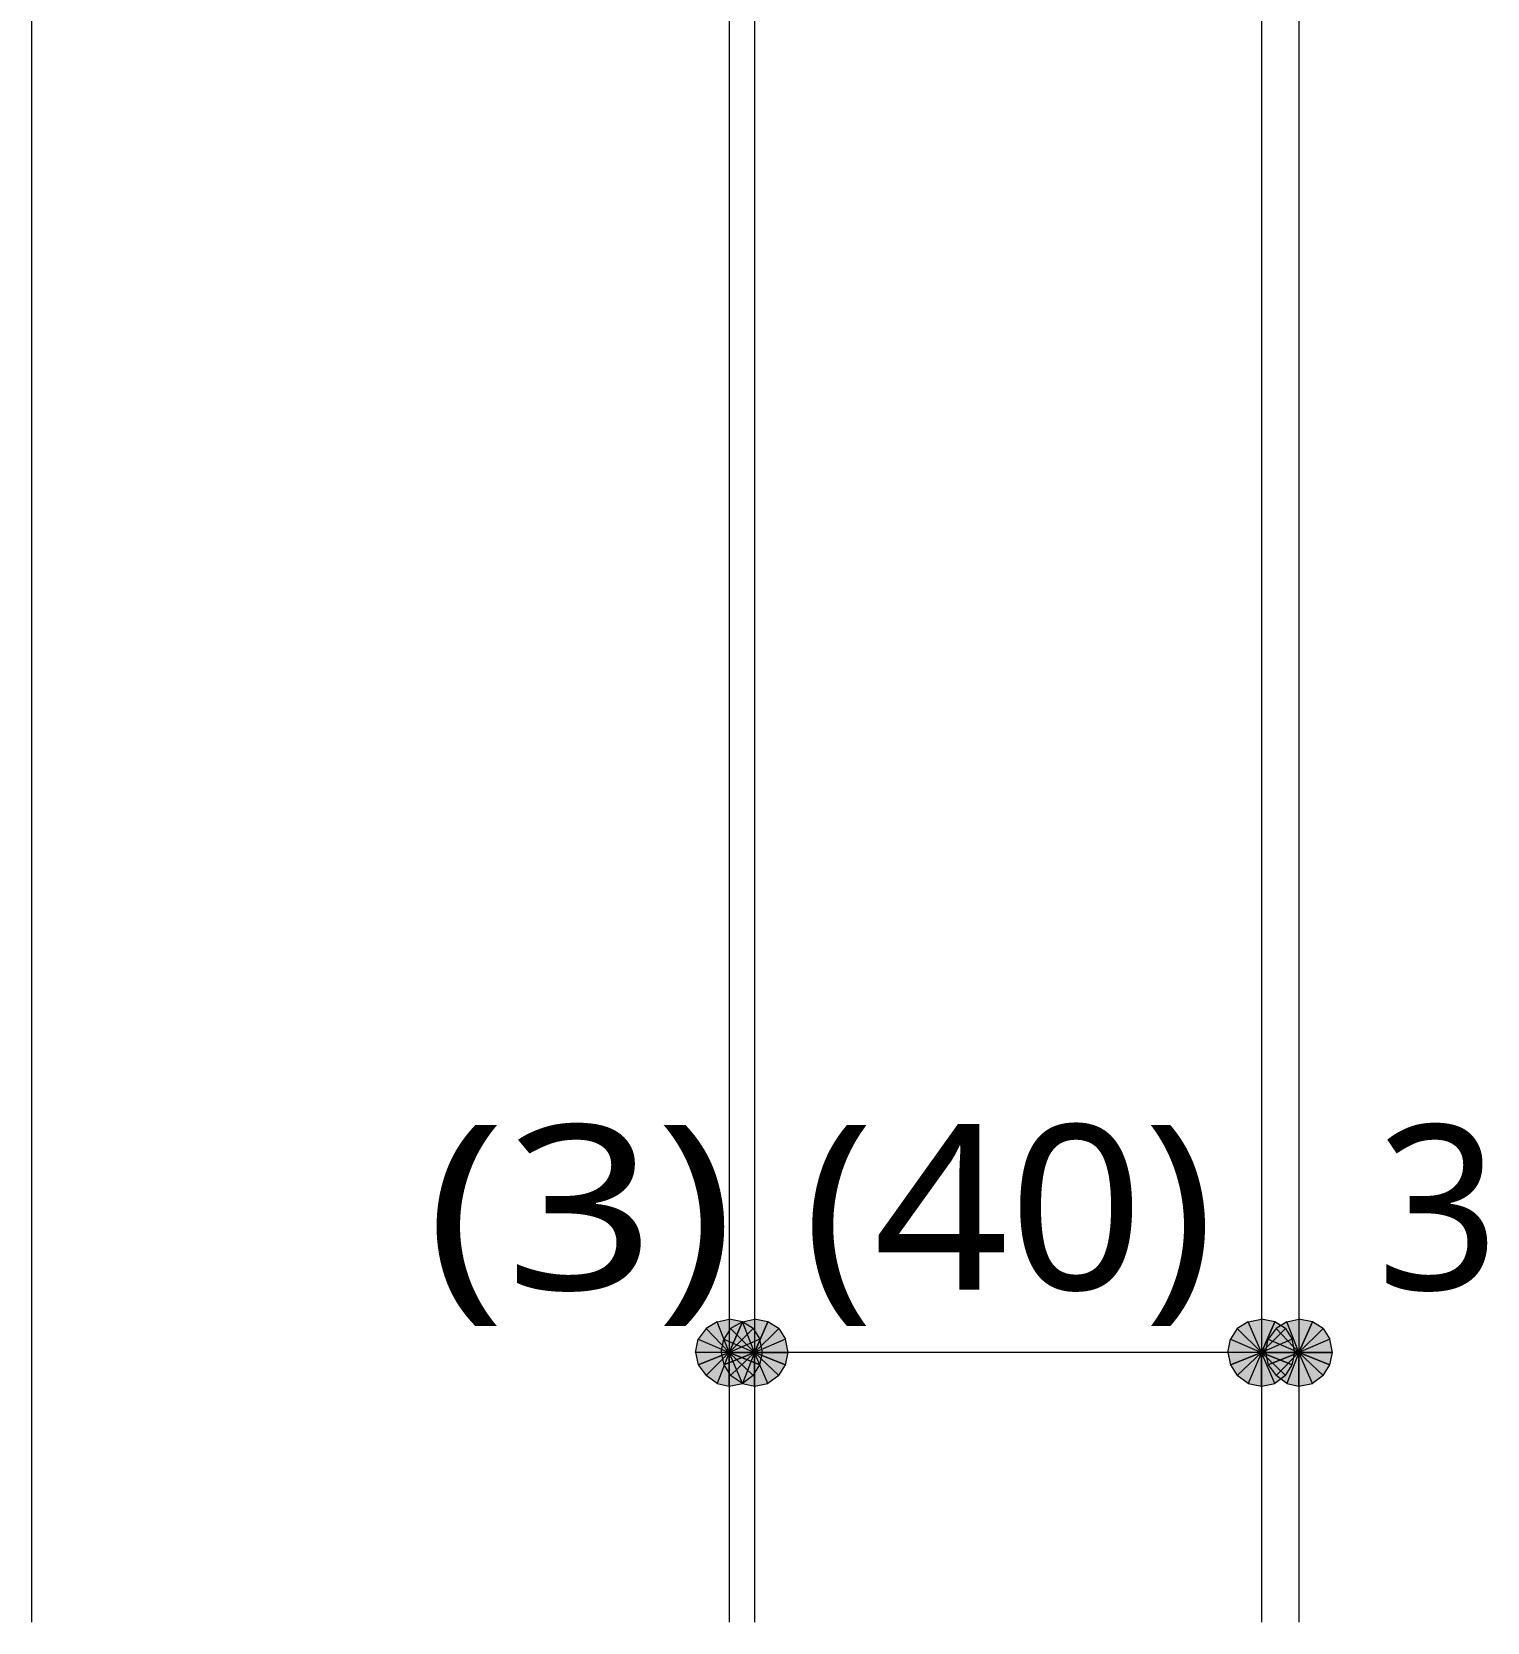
# Model space of a CAD drawing. Header units: millimetres. Extents: x 0 to 420, y 0 to 297.
# Drawn here: x 135.57 to 158.55, y 100.65 to 125.75 of the extents above; entities that cross this region are included whole.
import ezdxf
from ezdxf.enums import TextEntityAlignment as Align

# ---------------------------------------------------------------- set-up
doc = ezdxf.new("R2010")
doc.units = ezdxf.units.MM
doc.styles.add('kst32b', font='NotoSansJP-Variable.ttf')

msp = doc.modelspace()

# ---------------------------------------------------------------- hatches: boundary and pattern name
h = msp.add_hatch(color=7)
h.paths.add_polyline_path([(146.219, 105.283), (146.092, 105.114), (146.579, 104.902), (146.219, 105.283)])
h.paths.add_polyline_path([(146.092, 105.114), (146.579, 104.902), (146.05, 104.902), (146.092, 105.114)])
h.paths.add_polyline_path([(146.579, 104.902), (146.05, 104.902), (146.092, 104.712), (146.579, 104.902)])
h = msp.add_hatch(color=7)
h.paths.add_polyline_path([(146.791, 105.389), (146.579, 105.431), (146.579, 104.902), (146.791, 105.389)])
h.paths.add_polyline_path([(146.579, 105.431), (146.579, 104.902), (146.389, 105.389), (146.579, 105.431)])
h.paths.add_polyline_path([(146.579, 104.902), (146.389, 105.389), (146.219, 105.283), (146.579, 104.902)])
h = msp.add_hatch(color=7)
h.paths.add_polyline_path([(146.6, 105.283), (146.495, 105.114), (146.981, 104.902), (146.6, 105.283)])
h.paths.add_polyline_path([(146.495, 105.114), (146.981, 104.902), (146.452, 104.902), (146.495, 105.114)])
h.paths.add_polyline_path([(146.981, 104.902), (146.452, 104.902), (146.495, 104.712), (146.981, 104.902)])
h = msp.add_hatch(color=7)
h.paths.add_polyline_path([(147.108, 104.902), (147.066, 105.114), (146.579, 104.902), (147.108, 104.902)])
h.paths.add_polyline_path([(147.066, 105.114), (146.579, 104.902), (146.96, 105.283), (147.066, 105.114)])
h.paths.add_polyline_path([(146.579, 104.902), (146.96, 105.283), (146.791, 105.389), (146.579, 104.902)])
h = msp.add_hatch(color=7)
h.paths.add_polyline_path([(147.193, 105.389), (146.981, 105.431), (146.981, 104.902), (147.193, 105.389)])
h.paths.add_polyline_path([(146.981, 105.431), (146.981, 104.902), (146.791, 105.389), (146.981, 105.431)])
h.paths.add_polyline_path([(146.981, 104.902), (146.791, 105.389), (146.6, 105.283), (146.981, 104.902)])
h = msp.add_hatch(color=7)
h.paths.add_polyline_path([(147.511, 104.902), (147.468, 105.114), (146.981, 104.902), (147.511, 104.902)])
h.paths.add_polyline_path([(147.468, 105.114), (146.981, 104.902), (147.362, 105.283), (147.468, 105.114)])
h.paths.add_polyline_path([(146.981, 104.902), (147.362, 105.283), (147.193, 105.389), (146.981, 104.902)])
h = msp.add_hatch(color=7)
h.paths.add_polyline_path([(154.601, 105.283), (154.496, 105.114), (154.982, 104.902), (154.601, 105.283)])
h.paths.add_polyline_path([(154.496, 105.114), (154.982, 104.902), (154.453, 104.902), (154.496, 105.114)])
h.paths.add_polyline_path([(154.982, 104.902), (154.453, 104.902), (154.496, 104.712), (154.982, 104.902)])
h = msp.add_hatch(color=7)
h.paths.add_polyline_path([(155.194, 105.389), (154.982, 105.431), (154.982, 104.902), (155.194, 105.389)])
h.paths.add_polyline_path([(154.982, 105.431), (154.982, 104.902), (154.771, 105.389), (154.982, 105.431)])
h.paths.add_polyline_path([(154.982, 104.902), (154.771, 105.389), (154.601, 105.283), (154.982, 104.902)])
h = msp.add_hatch(color=7)
h.paths.add_polyline_path([(155.512, 104.902), (155.469, 105.114), (154.982, 104.902), (155.512, 104.902)])
h.paths.add_polyline_path([(155.469, 105.114), (154.982, 104.902), (155.363, 105.283), (155.469, 105.114)])
h.paths.add_polyline_path([(154.982, 104.902), (155.363, 105.283), (155.194, 105.389), (154.982, 104.902)])
h = msp.add_hatch(color=7)
h.paths.add_polyline_path([(155.215, 105.283), (155.088, 105.114), (155.575, 104.902), (155.215, 105.283)])
h.paths.add_polyline_path([(155.088, 105.114), (155.575, 104.902), (155.046, 104.902), (155.088, 105.114)])
h.paths.add_polyline_path([(155.575, 104.902), (155.046, 104.902), (155.088, 104.712), (155.575, 104.902)])
h = msp.add_hatch(color=7)
h.paths.add_polyline_path([(155.787, 105.389), (155.575, 105.431), (155.575, 104.902), (155.787, 105.389)])
h.paths.add_polyline_path([(155.575, 105.431), (155.575, 104.902), (155.385, 105.389), (155.575, 105.431)])
h.paths.add_polyline_path([(155.575, 104.902), (155.385, 105.389), (155.215, 105.283), (155.575, 104.902)])
h = msp.add_hatch(color=7)
h.paths.add_polyline_path([(156.104, 104.902), (156.062, 105.114), (155.575, 104.902), (156.104, 104.902)])
h.paths.add_polyline_path([(156.062, 105.114), (155.575, 104.902), (155.956, 105.283), (156.062, 105.114)])
h.paths.add_polyline_path([(155.575, 104.902), (155.956, 105.283), (155.787, 105.389), (155.575, 104.902)])
h = msp.add_hatch(color=7)
h.paths.add_polyline_path([(146.092, 104.712), (146.219, 104.542), (146.579, 104.902), (146.092, 104.712)])
h.paths.add_polyline_path([(146.219, 104.542), (146.579, 104.902), (146.389, 104.415), (146.219, 104.542)])
h.paths.add_polyline_path([(146.579, 104.902), (146.389, 104.415), (146.579, 104.373), (146.579, 104.902)])
h = msp.add_hatch(color=7)
h.paths.add_polyline_path([(146.495, 104.712), (146.6, 104.542), (146.981, 104.902), (146.495, 104.712)])
h.paths.add_polyline_path([(146.6, 104.542), (146.981, 104.902), (146.791, 104.415), (146.6, 104.542)])
h.paths.add_polyline_path([(146.981, 104.902), (146.791, 104.415), (146.981, 104.373), (146.981, 104.902)])
h = msp.add_hatch(color=7)
h.paths.add_polyline_path([(146.579, 104.373), (146.791, 104.415), (146.579, 104.902), (146.579, 104.373)])
h.paths.add_polyline_path([(146.791, 104.415), (146.579, 104.902), (146.96, 104.542), (146.791, 104.415)])
h.paths.add_polyline_path([(146.579, 104.902), (146.96, 104.542), (147.066, 104.712), (146.579, 104.902)])
for points in [[(147.066, 104.712), (147.108, 104.902), (146.579, 104.902), (147.066, 104.712)], [(147.468, 104.712), (147.511, 104.902), (146.981, 104.902), (147.468, 104.712)], [(155.469, 104.712), (155.512, 104.902), (154.982, 104.902), (155.469, 104.712)], [(156.062, 104.712), (156.104, 104.902), (155.575, 104.902), (156.062, 104.712)]]:
    msp.add_hatch(color=7).paths.add_polyline_path(points)
h = msp.add_hatch(color=7)
h.paths.add_polyline_path([(146.981, 104.373), (147.193, 104.415), (146.981, 104.902), (146.981, 104.373)])
h.paths.add_polyline_path([(147.193, 104.415), (146.981, 104.902), (147.362, 104.542), (147.193, 104.415)])
h.paths.add_polyline_path([(146.981, 104.902), (147.362, 104.542), (147.468, 104.712), (146.981, 104.902)])
h = msp.add_hatch(color=7)
h.paths.add_polyline_path([(154.496, 104.712), (154.601, 104.542), (154.982, 104.902), (154.496, 104.712)])
h.paths.add_polyline_path([(154.601, 104.542), (154.982, 104.902), (154.771, 104.415), (154.601, 104.542)])
h.paths.add_polyline_path([(154.982, 104.902), (154.771, 104.415), (154.982, 104.373), (154.982, 104.902)])
h = msp.add_hatch(color=7)
h.paths.add_polyline_path([(154.982, 104.373), (155.194, 104.415), (154.982, 104.902), (154.982, 104.373)])
h.paths.add_polyline_path([(155.194, 104.415), (154.982, 104.902), (155.363, 104.542), (155.194, 104.415)])
h.paths.add_polyline_path([(154.982, 104.902), (155.363, 104.542), (155.469, 104.712), (154.982, 104.902)])
h = msp.add_hatch(color=7)
h.paths.add_polyline_path([(155.088, 104.712), (155.215, 104.542), (155.575, 104.902), (155.088, 104.712)])
h.paths.add_polyline_path([(155.215, 104.542), (155.575, 104.902), (155.385, 104.415), (155.215, 104.542)])
h.paths.add_polyline_path([(155.575, 104.902), (155.385, 104.415), (155.575, 104.373), (155.575, 104.902)])
h = msp.add_hatch(color=7)
h.paths.add_polyline_path([(155.575, 104.373), (155.787, 104.415), (155.575, 104.902), (155.575, 104.373)])
h.paths.add_polyline_path([(155.787, 104.415), (155.575, 104.902), (155.956, 104.542), (155.787, 104.415)])
h.paths.add_polyline_path([(155.575, 104.902), (155.956, 104.542), (156.062, 104.712), (155.575, 104.902)])

# ---------------------------------------------------------------- linework, layer by layer
at = {"lineweight": 13}
for points in [[(155.575, 131.36), (155.575, 100.647)], [(146.981, 129.836), (146.981, 100.647)], [(154.982, 129.815), (154.982, 100.647)], [(135.572, 100.647), (135.572, 128.376)], [(146.579, 128.376), (146.579, 100.647)], [(155.575, 104.902), (154.982, 104.902), (146.981, 104.902), (146.579, 104.902)]]:
    msp.add_lwpolyline(points, dxfattribs=at)
at = {"lineweight": 0}
for points in [[(146.219, 105.283), (146.092, 105.114), (146.579, 104.902)], [(146.579, 104.902), (146.389, 105.389), (146.219, 105.283)], [(146.579, 105.431), (146.579, 104.902), (146.389, 105.389)], [(146.6, 105.283), (146.495, 105.114), (146.981, 104.902)], [(146.791, 105.389), (146.579, 105.431), (146.579, 104.902)], [(146.579, 104.902), (146.96, 105.283), (146.791, 105.389)], [(147.066, 105.114), (146.579, 104.902), (146.96, 105.283)], [(146.981, 104.902), (146.791, 105.389), (146.6, 105.283)], [(146.981, 105.431), (146.981, 104.902), (146.791, 105.389)], [(147.193, 105.389), (146.981, 105.431), (146.981, 104.902)], [(146.981, 104.902), (147.362, 105.283), (147.193, 105.389)], [(147.468, 105.114), (146.981, 104.902), (147.362, 105.283)], [(154.601, 105.283), (154.496, 105.114), (154.982, 104.902)], [(154.982, 104.902), (154.771, 105.389), (154.601, 105.283)], [(154.982, 105.431), (154.982, 104.902), (154.771, 105.389)], [(155.194, 105.389), (154.982, 105.431), (154.982, 104.902)], [(154.982, 104.902), (155.363, 105.283), (155.194, 105.389)], [(155.469, 105.114), (154.982, 104.902), (155.363, 105.283)], [(155.215, 105.283), (155.088, 105.114), (155.575, 104.902)], [(155.575, 104.902), (155.385, 105.389), (155.215, 105.283)], [(155.575, 105.431), (155.575, 104.902), (155.385, 105.389)], [(155.787, 105.389), (155.575, 105.431), (155.575, 104.902)], [(155.575, 104.902), (155.956, 105.283), (155.787, 105.389)], [(156.062, 105.114), (155.575, 104.902), (155.956, 105.283)], [(146.092, 105.114), (146.579, 104.902), (146.05, 104.902)], [(146.495, 105.114), (146.981, 104.902), (146.452, 104.902)], [(147.108, 104.902), (147.066, 105.114), (146.579, 104.902)], [(147.511, 104.902), (147.468, 105.114), (146.981, 104.902)], [(154.496, 105.114), (154.982, 104.902), (154.453, 104.902)], [(155.512, 104.902), (155.469, 105.114), (154.982, 104.902)], [(155.088, 105.114), (155.575, 104.902), (155.046, 104.902)], [(156.104, 104.902), (156.062, 105.114), (155.575, 104.902)], [(146.579, 104.902), (146.05, 104.902), (146.092, 104.712)], [(146.092, 104.712), (146.219, 104.542), (146.579, 104.902)], [(146.219, 104.542), (146.579, 104.902), (146.389, 104.415)], [(146.579, 104.902), (146.389, 104.415), (146.579, 104.373)], [(146.981, 104.902), (146.452, 104.902), (146.495, 104.712)], [(146.495, 104.712), (146.6, 104.542), (146.981, 104.902)], [(146.579, 104.373), (146.791, 104.415), (146.579, 104.902)], [(146.791, 104.415), (146.579, 104.902), (146.96, 104.542)], [(146.579, 104.902), (146.96, 104.542), (147.066, 104.712)], [(147.066, 104.712), (147.108, 104.902), (146.579, 104.902)], [(146.6, 104.542), (146.981, 104.902), (146.791, 104.415)], [(146.981, 104.902), (146.791, 104.415), (146.981, 104.373)], [(146.981, 104.373), (147.193, 104.415), (146.981, 104.902)], [(147.193, 104.415), (146.981, 104.902), (147.362, 104.542)], [(146.981, 104.902), (147.362, 104.542), (147.468, 104.712)], [(147.468, 104.712), (147.511, 104.902), (146.981, 104.902)], [(154.982, 104.902), (154.453, 104.902), (154.496, 104.712)], [(154.496, 104.712), (154.601, 104.542), (154.982, 104.902)], [(154.601, 104.542), (154.982, 104.902), (154.771, 104.415)], [(154.982, 104.902), (154.771, 104.415), (154.982, 104.373)], [(154.982, 104.373), (155.194, 104.415), (154.982, 104.902)], [(155.194, 104.415), (154.982, 104.902), (155.363, 104.542)], [(154.982, 104.902), (155.363, 104.542), (155.469, 104.712)], [(155.469, 104.712), (155.512, 104.902), (154.982, 104.902)], [(155.575, 104.902), (155.046, 104.902), (155.088, 104.712)], [(155.088, 104.712), (155.215, 104.542), (155.575, 104.902)], [(155.215, 104.542), (155.575, 104.902), (155.385, 104.415)], [(155.575, 104.902), (155.385, 104.415), (155.575, 104.373)], [(155.575, 104.373), (155.787, 104.415), (155.575, 104.902)], [(155.787, 104.415), (155.575, 104.902), (155.956, 104.542)], [(155.575, 104.902), (155.956, 104.542), (156.062, 104.712)], [(156.062, 104.712), (156.104, 104.902), (155.575, 104.902)]]:
    msp.add_lwpolyline(points, close=True, dxfattribs=at)

# ---------------------------------------------------------------- texts
at = {"style": 'kst32b'}
for s, p, p2 in [('(3)', (141.796, 105.897), (146.668, 105.897)), ('(40)', (147.743, 105.897), (154.241, 105.897))]:
    msp.add_text(s, height=2.5989, dxfattribs=at).set_placement(p, p2, align=Align.FIT)
msp.add_text('3', height=2.599, dxfattribs=at).set_placement((156.803, 105.897))

doc.saveas('drawing.dxf')
